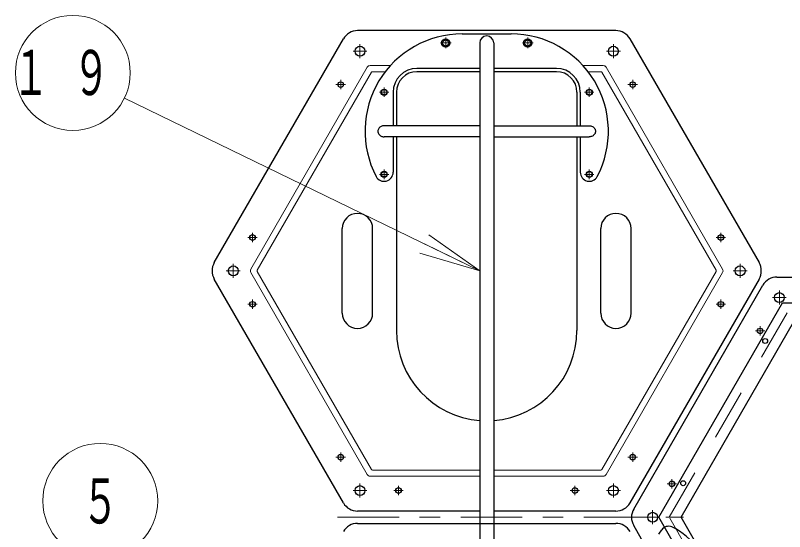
# Model space of a CAD drawing. Units: millimetres on the paper, scale 1:50. Extents: x -385 to 840, y 0 to 267.
# Drawn here: x 101.78 to 139.28, y 83.82 to 108.96 of the extents above; entities that cross this region are included whole.
import ezdxf
from ezdxf.enums import TextEntityAlignment as Align

# ---------------------------------------------------------------- set-up
doc = ezdxf.new("R2010")
doc.units = ezdxf.units.MM
doc.linetypes.add('USER1', pattern=[4.5, 2.5, -2])
doc.linetypes.add('USER2', pattern=[6, 3, -1, 1, -1])
doc.layers.add('1_50', color=7, linetype='Continuous', lineweight=25)
doc.styles.add('ＭＳ ゴシック', font='')
doc.styles.get('ＭＳ ゴシック').set_extended_font_data('MS Gothic')

msp = doc.modelspace()

# ---------------------------------------------------------------- linework, layer by layer
at = {"layer": '1_50', "color": 131}
for p, q in [((131.046, 108.217), (118.459, 108.217)), ((111.473, 96.917), (117.767, 107.817)), ((131.738, 107.817), (138.032, 96.917)), ((117.767, 85.217), (111.473, 96.117)), ((138.032, 96.117), (131.738, 85.217)), ((138.904, 96.217), (151.49, 96.217)), ((131.918, 84.917), (138.211, 95.817)), ((124.413, 84.817), (118.459, 84.817)), ((131.046, 84.817), (125.093, 84.817)), ((118.459, 84.217), (131.046, 84.217)), ((138.211, 73.217), (131.918, 84.117))]:
    msp.add_line(p, q, dxfattribs=at)
at = {"layer": '1_50', "color": 4}
for p, q in [((123.559, 108.057), (125.946, 108.057)), ((124.413, 107.617), (124.413, 56.817)), ((125.093, 107.617), (125.093, 56.817)), ((124.413, 106.377), (121.353, 106.377)), ((128.153, 106.377), (125.093, 106.377)), ((120.193, 105.217), (120.193, 103.589)), ((129.313, 105.217), (129.313, 103.589)), ((124.413, 103.589), (119.753, 103.589)), ((125.093, 103.589), (129.753, 103.589)), ((124.413, 103.045), (119.753, 103.045)), ((120.193, 103.045), (120.193, 101.317)), ((125.093, 103.045), (129.753, 103.045)), ((129.313, 103.045), (129.313, 101.317)), ((133.142, 84.517), (139.17, 94.957)), ((139.17, 94.957), (151.225, 94.957)), ((134.227, 84.517), (139.712, 94.017)), ((139.17, 74.077), (133.142, 84.517)), ((139.712, 75.017), (134.227, 84.517))]:
    msp.add_line(p, q, dxfattribs=at)
at = {"layer": '1_50', "linetype": 'USER2', "lineweight": 13}
for p, q in [((122.753, 107.357), (122.753, 107.877)), ((126.753, 107.357), (126.753, 107.877)), ((118.575, 106.877), (118.575, 107.557)), ((122.493, 107.617), (123.013, 107.617)), ((126.493, 107.617), (127.013, 107.617)), ((130.93, 106.877), (130.93, 107.557)), ((118.235, 107.217), (118.915, 107.217)), ((130.59, 107.217), (131.27, 107.217)), ((112.397, 96.177), (112.397, 96.857)), ((137.108, 96.177), (137.108, 96.857)), ((112.057, 96.517), (112.737, 96.517)), ((136.768, 96.517), (137.448, 96.517)), ((139.019, 95.557), (139.019, 94.877)), ((139.359, 95.217), (138.679, 95.217)), ((118.575, 85.477), (118.575, 86.157)), ((130.93, 85.477), (130.93, 86.157)), ((118.235, 85.817), (118.915, 85.817)), ((130.59, 85.817), (131.27, 85.817)), ((132.842, 84.857), (132.842, 84.177)), ((117.484, 84.517), (134.347, 84.517)), ((133.182, 84.517), (132.502, 84.517))]:
    msp.add_line(p, q, dxfattribs=at)
at = {"layer": '1_50', "color": 70, "linetype": 'USER2', "lineweight": 13}
for p, q in [((122.753, 107.827), (122.753, 107.407)), ((126.753, 107.827), (126.753, 107.407)), ((122.963, 107.617), (122.543, 107.617)), ((126.963, 107.617), (126.543, 107.617)), ((119.753, 105.427), (119.753, 105.007)), ((129.753, 105.427), (129.753, 105.007)), ((119.963, 105.217), (119.543, 105.217)), ((129.963, 105.217), (129.543, 105.217)), ((119.753, 101.427), (119.753, 101.007)), ((129.753, 101.427), (129.753, 101.007)), ((119.963, 101.217), (119.543, 101.217)), ((129.963, 101.217), (129.543, 101.217))]:
    msp.add_line(p, q, dxfattribs=at)
at = {"layer": '1_50', "color": 131, "lineweight": 13}
for p, q in [((120.062, 106.517), (119.071, 106.517)), ((129.443, 106.517), (130.434, 106.517)), ((113.252, 96.597), (118.933, 106.437)), ((113.569, 96.547), (119.135, 106.187)), ((119.81, 106.217), (119.187, 106.217)), ((129.695, 106.217), (130.318, 106.217)), ((130.37, 106.187), (135.936, 96.547)), ((130.572, 106.437), (136.253, 96.597)), ((118.933, 86.597), (113.252, 96.437)), ((119.135, 86.847), (113.569, 96.487)), ((135.936, 96.487), (130.37, 86.847)), ((136.253, 96.437), (130.572, 86.597)), ((124.413, 86.817), (119.187, 86.817)), ((130.318, 86.817), (125.093, 86.817)), ((124.413, 86.517), (119.071, 86.517)), ((130.434, 86.517), (125.093, 86.517))]:
    msp.add_line(p, q, dxfattribs=at)
at = {"layer": '1_50', "color": 190}
for p, q in [((124.413, 106.217), (121.353, 106.217)), ((128.153, 106.217), (125.093, 106.217)), ((120.353, 105.217), (120.353, 103.589)), ((129.153, 105.217), (129.153, 103.589)), ((120.353, 103.045), (120.353, 93.617)), ((129.153, 103.045), (129.153, 93.617)), ((117.713, 94.457), (117.713, 98.577)), ((119.193, 94.457), (119.193, 98.577)), ((130.313, 94.457), (130.313, 98.577)), ((131.793, 94.457), (131.793, 98.577))]:
    msp.add_line(p, q, dxfattribs=at)
at = {"layer": '1_50', "color": 2, "linetype": 'USER2', "lineweight": 13}
for p, q in [((117.636, 105.821), (117.636, 105.361)), ((131.869, 105.821), (131.869, 105.361)), ((117.866, 105.591), (117.406, 105.591)), ((119.753, 104.987), (119.753, 105.447)), ((129.753, 104.987), (129.753, 105.447)), ((131.639, 105.591), (132.099, 105.591)), ((119.523, 105.217), (119.983, 105.217)), ((129.523, 105.217), (129.983, 105.217)), ((119.753, 100.987), (119.753, 101.447)), ((129.753, 100.987), (129.753, 101.447)), ((119.523, 101.217), (119.983, 101.217)), ((129.523, 101.217), (129.983, 101.217)), ((113.336, 98.373), (113.336, 97.913)), ((136.169, 98.373), (136.169, 97.913)), ((113.566, 98.143), (113.106, 98.143)), ((135.939, 98.143), (136.399, 98.143)), ((113.566, 94.891), (113.106, 94.891)), ((113.336, 94.661), (113.336, 95.121)), ((135.939, 94.891), (136.399, 94.891)), ((136.169, 94.661), (136.169, 95.121)), ((138.081, 93.821), (138.081, 93.361)), ((138.311, 93.591), (137.851, 93.591)), ((117.866, 87.443), (117.406, 87.443)), ((117.636, 87.213), (117.636, 87.673)), ((131.639, 87.443), (132.099, 87.443)), ((131.869, 87.213), (131.869, 87.673)), ((133.781, 86.373), (133.781, 85.913)), ((120.453, 85.587), (120.453, 86.047)), ((129.053, 85.587), (129.053, 86.047)), ((134.011, 86.143), (133.551, 86.143)), ((120.223, 85.817), (120.683, 85.817)), ((128.823, 85.817), (129.283, 85.817))]:
    msp.add_line(p, q, dxfattribs=at)
at = {"layer": '1_50', "lineweight": 13}
for p, q in [((124.413, 96.517), (107.095, 104.935)), ((121.933, 98.278), (124.413, 96.517)), ((124.413, 96.517), (121.714, 97.829)), ((124.413, 96.517), (121.496, 97.379))]:
    msp.add_line(p, q, dxfattribs=at)
at = {"layer": '1_50', "color": 4, "linetype": 'USER1', "lineweight": 13}
for p, q in [((133.65, 84.517), (139.424, 94.517)), ((139.424, 74.517), (133.65, 84.517))]:
    msp.add_line(p, q, dxfattribs=at)
at = {"layer": '1_50', "color": 70}
msp.add_line((133.142, 83.696), (133.284, 83.902), dxfattribs=at)
at = {"layer": '1_50', "color": 4}
for points in [[(119.753, 103.589), (119.713, 103.587), (119.674, 103.58), (119.636, 103.568), (119.601, 103.553), (119.568, 103.533), (119.538, 103.509), (119.512, 103.483), (119.49, 103.453), (119.472, 103.421), (119.459, 103.388), (119.451, 103.353), (119.449, 103.317), (119.451, 103.282), (119.459, 103.247), (119.472, 103.213), (119.49, 103.181), (119.512, 103.152), (119.538, 103.125), (119.568, 103.101), (119.601, 103.082), (119.636, 103.066), (119.674, 103.054), (119.713, 103.047), (119.753, 103.045)], [(129.753, 103.589), (129.792, 103.587), (129.831, 103.58), (129.869, 103.568), (129.904, 103.553), (129.937, 103.533), (129.967, 103.509), (129.993, 103.483), (130.015, 103.453), (130.033, 103.421), (130.046, 103.388), (130.054, 103.353), (130.056, 103.317), (130.054, 103.282), (130.046, 103.247), (130.033, 103.213), (130.015, 103.181), (129.993, 103.152), (129.967, 103.125), (129.937, 103.101), (129.904, 103.082), (129.869, 103.066), (129.831, 103.054), (129.792, 103.047), (129.753, 103.045)]]:
    msp.add_lwpolyline(points, dxfattribs=at)
at = {"layer": '1_50', "lineweight": 13}
for centre in [(104.576, 106.16), (105.913, 85.313)]:
    msp.add_circle(centre, 2.8, dxfattribs=at)
at = {"layer": '1_50'}
for centre in [(122.753, 107.617), (126.753, 107.617)]:
    msp.add_circle(centre, 0.2, dxfattribs=at)
at = {"layer": '1_50', "color": 70}
for centre in [(122.753, 107.617), (126.753, 107.617), (119.753, 105.217), (129.753, 105.217), (119.753, 101.217), (129.753, 101.217)]:
    msp.add_circle(centre, 0.15, dxfattribs=at)
at = {"layer": '1_50', "color": 131}
for centre in [(118.575, 107.217), (130.93, 107.217), (112.397, 96.517), (137.108, 96.517), (139.019, 95.217), (118.575, 85.817), (130.93, 85.817), (132.842, 84.517)]:
    msp.add_circle(centre, 0.24, dxfattribs=at)
at = {"layer": '1_50', "color": 2}
for centre in [(117.636, 105.591), (131.869, 105.591), (119.753, 105.217), (129.753, 105.217), (119.753, 101.217), (129.753, 101.217), (113.336, 98.143), (136.169, 98.143), (113.336, 94.891), (136.169, 94.891), (138.081, 93.591), (117.636, 87.443), (131.869, 87.443), (133.781, 86.143), (120.453, 85.817), (129.053, 85.817)]:
    msp.add_circle(centre, 0.135, dxfattribs=at)
at = {"layer": '1_50', "color": 4}
for centre in [(138.329, 93.101), (134.329, 86.173)]:
    msp.add_circle(centre, 0.12, dxfattribs=at)
at = {"layer": '1_50', "color": 131}
for centre, start, end in [((118.459, 107.417), 90, 150), ((131.046, 107.417), 30, 90), ((112.166, 96.517), 150, 210), ((137.339, 96.517), 330, 30), ((138.904, 95.417), 90, 150), ((118.459, 85.617), 210, 270), ((131.046, 85.617), 270, 330), ((132.611, 84.517), 150, 210), ((118.459, 83.417), 90, 150), ((131.046, 83.417), 30, 90)]:
    msp.add_arc(centre, 0.8, start, end, dxfattribs=at)
at = {"layer": '1_50', "color": 4}
for centre, radius, start, end in [((123.559, 103.317), 4.74, 90, 207.7177), ((125.946, 103.317), 4.74, 332.2822, 90), ((124.753, 107.617), 0.34, 0, 180), ((121.353, 105.217), 1.16, 90, 180), ((128.153, 105.217), 1.16, 0, 90), ((119.753, 101.317), 0.44, 207.7177, 0), ((129.753, 101.317), 0.44, 180, 332.2822)]:
    msp.add_arc(centre, radius, start, end, dxfattribs=at)
at = {"layer": '1_50', "color": 131, "lineweight": 13}
for centre, radius, start, end in [((119.071, 106.357), 0.16, 90, 150), ((130.434, 106.357), 0.16, 30, 90), ((119.187, 106.157), 0.06, 90, 150), ((130.318, 106.157), 0.06, 30, 90), ((113.39, 96.517), 0.16, 150, 210), ((113.621, 96.517), 0.06, 150, 210), ((135.884, 96.517), 0.06, 330, 30), ((136.115, 96.517), 0.16, 330, 30), ((119.187, 86.877), 0.06, 210, 270), ((130.318, 86.877), 0.06, 270, 330), ((119.071, 86.677), 0.16, 210, 270), ((130.434, 86.677), 0.16, 270, 330)]:
    msp.add_arc(centre, radius, start, end, dxfattribs=at)
at = {"layer": '1_50', "color": 190}
for centre, radius, start, end in [((121.353, 105.217), 1, 90, 180), ((128.153, 105.217), 1, 0, 90), ((118.453, 98.577), 0.74, 0, 180), ((131.053, 98.577), 0.74, 0, 180), ((118.453, 94.457), 0.74, 180, 0), ((131.053, 94.457), 0.74, 180, 0), ((124.753, 93.617), 4.4, 180, 265.5682), ((124.753, 93.617), 4.4, 274.4318, 0)]:
    msp.add_arc(centre, radius, start, end, dxfattribs=at)
at = {"layer": '1_50', "color": 70}
for centre, radius, start, end in [((133.614, 83.675), 0.4, 66.4445, 145.4509), ((132.69, 81.555), 2.713, 30, 66.4445)]:
    msp.add_arc(centre, radius, start, end, dxfattribs=at)

# ---------------------------------------------------------------- texts
at = {"layer": '1_50', "style": 'ＭＳ ゴシック', "width": 0.6}
msp.add_text('５', height=2.199, dxfattribs=at).set_placement((105.913, 85.313), align=Align.MIDDLE_CENTER)
at = {"layer": '1_50', "insert": (104.576, 106.16), "char_height": 2.199, "attachment_point": 5, "style": 'ＭＳ ゴシック'}
msp.add_mtext('\\T1.64;\\W0.6;１９', dxfattribs=at)

doc.saveas('drawing.dxf')
